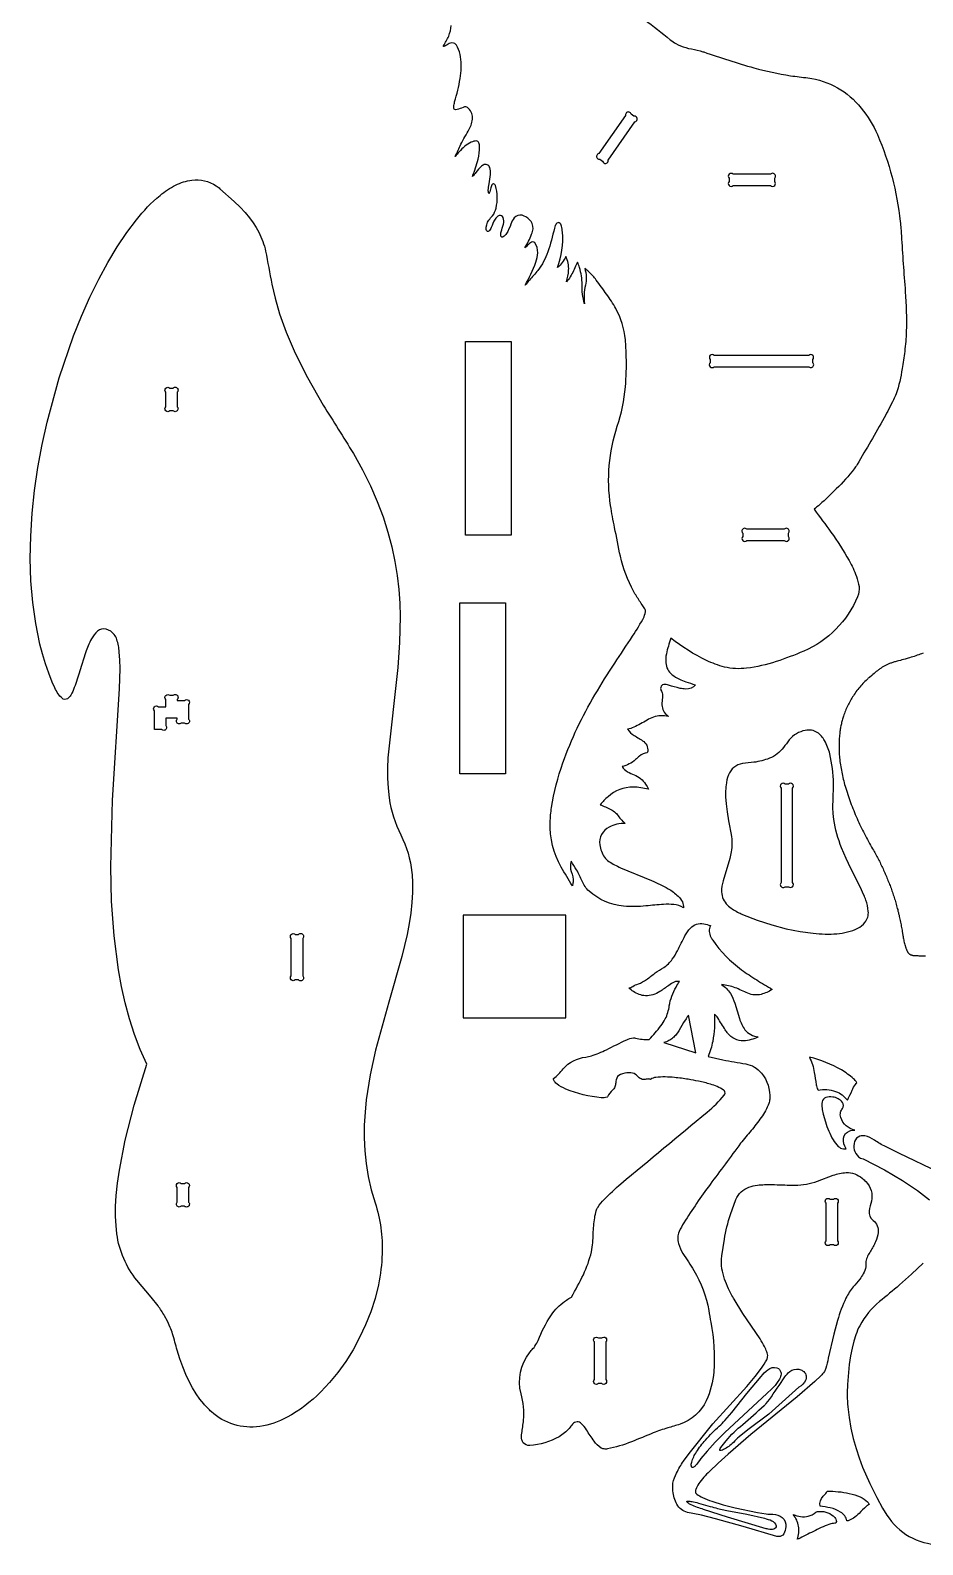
# Model space of a CAD drawing. Extents: x -2280 to 407, y -1036 to 1477.
# Drawn here: x -2280 to -1341, y -1036 to 558 of the extents above; entities that cross this region are included whole.
import ezdxf

# ---------------------------------------------------------------- set-up
doc = ezdxf.new("R2010")
doc.units = 0
doc.header["$MEASUREMENT"] = 0
doc.layers.get('0').update_dxf_attribs({"linetype": 'CONTINUOUS'})

msp = doc.modelspace()

# ---------------------------------------------------------------- linework, layer by layer
for points in [[(-1633.5, 569, -0.01128), (-1606.5, 548, 0.017062), (-1600.7, 543.9, 0.072049), (-1590.3, 539.7), (-1587.3, 538.9, -0.01154), (-1575.2, 536.2, -0.018161), (-1571.2, 535.1, 0.016245), (-1518.6, 518.4, 0.026713), (-1480, 510.1, 0.00602), (-1461.8, 507.8, -0.194929), (-1405.8, 476.1, -0.065662), (-1388.6, 448.1, -0.076089), (-1364.7, 356.6, -0.010793), (-1363.4, 341.8, 0.004744), (-1359.3, 282.8, -0.024747), (-1358.3, 240.9, -0.020341), (-1359.9, 219.9, -0.006469), (-1362.7, 201.8, -0.054595), (-1369, 175.2, -0.023475), (-1371.6, 169.1, -0.003522), (-1381.4, 150.1, -0.006452), (-1410.1, 100.8, -0.028451), (-1413.1, 96.2, -0.035399), (-1431.9, 75.3, -0.014833), (-1449.2, 58.8, -0.01448), (-1455.3, 53.8, -0.005387), (-1437.5, 29.7, -0.027357), (-1418.5, -0.1, -0.036168), (-1410.7, -16.8, -0.047841), (-1408, -27.6, -0.133467), (-1409.5, -38.2, -0.195065), (-1466.2, -95.6, -0.018121), (-1495, -106.5, -0.046553), (-1526.3, -113.5, -0.084877), (-1549.5, -112.3, -0.046468), (-1568.5, -105.2, -0.057491), (-1605.8, -81.9, 0.040272), (-1610.7, -98.5, 0.059723), (-1611.3, -107.9, 0.204024), (-1604.7, -120.3, 0.066166), (-1596.9, -125, 0.023647), (-1590.3, -127.7, 0.004179), (-1580.1, -131, -0.221576), (-1590.3, -135.4, -0.049112), (-1596.3, -134.7, -0.022024), (-1608.4, -131.3, 0.07677), (-1613.4, -130.6, 0.368768), (-1616.6, -133.7, 0.167601), (-1615.9, -137.7, -0.142778), (-1614.7, -144.1), (-1615.3, -150.5, 0.226834), (-1610.7, -162.2, 0.029904), (-1608.5, -164.2, 0.120362), (-1624.3, -164.9, 0.054248), (-1630.9, -168, -0.037779), (-1644.9, -175.6, -0.03573), (-1651.4, -177.8, 0.108884), (-1644.5, -184.3, -0.023328), (-1634.4, -190.7, -0.304075), (-1630.7, -202.6, 0.172257), (-1639.1, -206, 0.015624), (-1643, -209.7, -0.126166), (-1657.3, -217, 0.159924), (-1644.5, -225.7, -0.169479), (-1632.6, -235.4, -0.028036), (-1629.6, -240.8, 0.054025), (-1645.6, -238.6, 0.187631), (-1672, -248.7, 0.035356), (-1680.3, -257.1, -0.026894), (-1669, -262.2, -0.12622), (-1660.6, -269.9, 0.023604), (-1656.4, -274.7, 0.028182), (-1654, -276.9, 0.121417), (-1670.9, -280.6, 0.316562), (-1680.7, -299.4, 0.113865), (-1675.8, -312.4, 0.104774), (-1671.1, -316.8, 0.048376), (-1658.9, -323.4), (-1626.2, -336.9, -0.026788), (-1608.7, -345.5, -0.056321), (-1598.3, -353.3, -0.091364), (-1593.8, -359.5, -0.117983), (-1592.8, -365.7, 0.113696), (-1602.9, -362.2, 0.038488), (-1613.6, -362, 0.010595), (-1632.1, -363.7, -0.045665), (-1655.6, -363.9, -0.160313), (-1692, -348.1, -0.107795), (-1699.3, -337.7, 0.018382), (-1705.1, -325.7, 0.010595), (-1710.8, -316.6, 0.14993), (-1710.8, -327.6, -0.142811), (-1708.8, -338.6, -0.043536), (-1709.5, -342.6, -0.009166), (-1721.3, -322.8, -0.136722), (-1732.9, -275.6, -0.034985), (-1731.4, -260.1, -0.047572), (-1719.5, -213, -0.049129), (-1685.8, -141.6, -0.013002), (-1665, -108.2, -0.001707), (-1646.2, -79.8, 0.028813), (-1634.2, -59.5, 0.117585), (-1632.7, -52.3, 0.068926), (-1635.4, -47.9, -0.004271), (-1642.1, -37.6, -0.014171), (-1645.2, -32.4, -0.067835), (-1659, 4.3, -0.007492), (-1665.1, 34.7, -0.011616), (-1669.4, 57.6, -0.116005), (-1662.4, 141.1, 0.058729), (-1653.8, 182.6, 0.034588), (-1652.9, 214.4, 0.017223), (-1653.7, 232.3, 0.101289), (-1663.9, 265, 0.039687), (-1673.6, 280.1, 0.002555), (-1684.4, 295.1, 0.046825), (-1692.1, 303.8, 0.03239), (-1696.6, 307.2, -0.141383), (-1695.8, 289.6, 0.095027), (-1696.7, 270.1, -0.080435), (-1699.3, 290.3, 0.080215), (-1702.1, 308.2, 0.016458), (-1704.1, 313.9, 0.060426), (-1705.6, 311.2, -0.049165), (-1711.8, 298.5, -0.038745), (-1715.7, 293.2, 0.052805), (-1713.5, 305.3, 0.133268), (-1716.4, 319.8, -0.100181), (-1725.2, 308.1, 0.112683), (-1720, 345.6, 0.025479), (-1721, 351.8, 0.199166), (-1723.4, 355.4, 0.239362), (-1724.9, 355.4, 0.162909), (-1727.6, 352.3, 0.046713), (-1728.5, 349.5, -0.027488), (-1735.3, 324.7, -0.084717), (-1745.9, 305.2, -0.01214), (-1754.8, 294.9, 0.013043), (-1759.4, 289.5, 0.043966), (-1747.9, 313.8, 0.067499), (-1746, 323.8, 0.147675), (-1748.9, 334.2, 0.276984), (-1751.3, 335.3, 0.14629), (-1755.7, 332.6, -0.047142), (-1759.6, 329, 0.054033), (-1752.4, 343.2, 0.049008), (-1750.9, 349.1, 0.243874), (-1754.9, 358.8, 0.122491), (-1762.4, 363.2, 0.284407), (-1770.8, 360.4, 0.094414), (-1774.2, 354, -0.063711), (-1779, 343.9, -0.08538), (-1782.3, 340.6, -0.528978), (-1784.8, 341.4, -0.127217), (-1784.6, 345.8, 0.013968), (-1782.1, 353.8, 0.139277), (-1782.3, 360.8, 0.379421), (-1786.6, 362.9, 0.144681), (-1790.9, 359, 0.046032), (-1794.9, 350.3, -0.116081), (-1797.5, 346.4, -0.458736), (-1799.6, 346.7, -0.154243), (-1800.2, 348.1, -0.169345), (-1797.4, 358.1, -0.029638), (-1793.6, 362.6, 0.105602), (-1789.9, 370.8, 0.131829), (-1790.4, 394.4, 0.196275), (-1792.5, 396.5, 0.314844), (-1793.5, 396.1, 0.099362), (-1795.4, 392, -0.020501), (-1797, 386.6, -0.135581), (-1797.5, 386.1, -0.094612), (-1798, 389.7, -0.032815), (-1797.1, 396.2, 0.013265), (-1795.7, 406.2, 0.10414), (-1796.5, 413.6, 0.461234), (-1803.4, 416.1, 0.069383), (-1805, 415, 0.0462), (-1811.1, 408.3, -0.010825), (-1814.6, 404.1, 0.028618), (-1808.8, 422.3, 0.061215), (-1807.2, 435.6, 0.096451), (-1808, 439.3, 0.077242), (-1809, 440.8, 0.145762), (-1810.4, 441.4, 0.125517), (-1816, 440.1, 0.097963), (-1828.8, 430, 0.020473), (-1832.7, 425.2, -0.008383), (-1826.9, 438, -0.008378), (-1818.1, 453.8, 0.123306), (-1814.6, 465.9, 0.248359), (-1820, 476.5, 0.180514), (-1823.2, 477.3, 0.104371), (-1824.5, 476.7, -0.014831), (-1830.9, 474.4, -0.133821), (-1833.3, 474.5, -0.214295), (-1834.2, 475.6, -0.096233), (-1834.4, 477.3, -0.037845), (-1833.4, 482.7, 0.033358), (-1827.6, 507.1, 0.066497), (-1827.1, 529.9, 0.080817), (-1830.4, 540.3, 0.050035), (-1832.1, 542.9, 0.284757), (-1837.8, 544.3, 0.056058), (-1840.3, 543.3, 0.006873), (-1844.8, 540.7, -0.371157), (-1845.1, 540.8, -0.203127), (-1845, 541.5, 0.027111), (-1839.7, 551.8, 0.082729), (-1837, 562.9, 0.129258)], [(-1324.4, -643.7), (-1365.4, -624.2), (-1380.1, -617, -0.045664), (-1391.7, -610.1, 0.088584), (-1401.7, -605.7, 0.119592), (-1407.2, -606, 0.23556), (-1412.7, -611.7, 0.287763), (-1408.6, -627.6, 0.136483), (-1403.7, -630), (-1381.1, -641.4), (-1362.1, -652.5), (-1346.4, -663.1), (-1333.8, -672.9)], [(-1340.5, -739.6), (-1352.6, -751.3), (-1365.3, -762.6, -0.004482), (-1386.3, -780.1, 0.104118), (-1407.2, -805.5, 0.036181), (-1411.3, -815.2), (-1413.4, -821.8), (-1415.2, -829.1), (-1416.8, -837.2), (-1418.2, -846.3), (-1420.1, -867.4, 0.036692), (-1419.9, -890.7), (-1418.5, -902.1), (-1416.6, -913.3), (-1414.1, -924.2), (-1411.1, -934.7), (-1407.8, -944.7), (-1404.2, -954.3), (-1396.7, -971.7), (-1389.4, -986.2), (-1383.2, -997.4), (-1378.7, -1004.7, 0.253648), (-1323.5, -1035.9, 0.076419)]]:
    msp.add_lwpolyline(points, format="xyb")
for points in [[(-1653.6, 468.4), (-1681.6, 428.1, 1), (-1680.6, 422.2), (-1677.7, 420.2, 1), (-1671.8, 421.3), (-1643.8, 461.6, 1), (-1644.8, 467.5), (-1647.7, 469.5, 1)], [(-1917.1, -676, -0.089177), (-1909.7, -729.7, -0.044698), (-1913.7, -762.4), (-1917.2, -776.7), (-1921.7, -790.9), (-1927.1, -804.6), (-1933.4, -818), (-1940.3, -830.8), (-1948, -843), (-1956.3, -854.6), (-1965, -865.3), (-1974.3, -875.2, -0.075071), (-2009.8, -901.9, -0.081965), (-2038.4, -911.5, -0.225067), (-2089.4, -896, -0.035881), (-2097.4, -887.8), (-2101.4, -882.7), (-2105.4, -877.1), (-2109.2, -870.9), (-2112.8, -864.1), (-2116.2, -856.8), (-2119.5, -848.9), (-2122.5, -840.4), (-2125.4, -831.3, 0.007965), (-2130.2, -814.1, 0.017613), (-2132.7, -807.2), (-2135.6, -800.8), (-2138.7, -795, 0.027289), (-2145.5, -784.6), (-2152.8, -775.3), (-2167.7, -757.6, -0.138286), (-2188.8, -708.9), (-2189.7, -700.1), (-2190.2, -690.4), (-2190.1, -679.9), (-2189.4, -668.3), (-2188.1, -655.6), (-2186.1, -641.8), (-2179.9, -610.3), (-2170.5, -573.4), (-2157.4, -530.2), (-2164.3, -514.9), (-2170.3, -498.9), (-2175.6, -482.5), (-2180.1, -465.6), (-2183.9, -448.4), (-2187.1, -430.8), (-2191.7, -395.1), (-2194.3, -358.8), (-2195.1, -322.6), (-2193.4, -252.5), (-2186, -135.3), (-2185.5, -113.8), (-2185.7, -104.6), (-2186.3, -96.5, 0.054642), (-2188.8, -83.3, 0.068887), (-2191.5, -78.1, 0.151918), (-2199.9, -72.4, 0.242227), (-2209.2, -74.6, 0.09036), (-2215.5, -82.7, 0.042645), (-2221.8, -97.2), (-2227.9, -116.4, -0.017936), (-2233.6, -133.8, -0.039817), (-2237.3, -141.7, -0.104613), (-2240.9, -145.6, -0.324546), (-2246.4, -145.1, -0.090204), (-2250.5, -140.6, -0.03308), (-2254.1, -134.1), (-2256.7, -128.3), (-2260.5, -118.6), (-2263.9, -108.7), (-2267, -98.4), (-2269.8, -88), (-2274.2, -66.5), (-2277.3, -44.3), (-2279.2, -21.4), (-2279.9, 1.9), (-2279.4, 25.6), (-2277.9, 49.6), (-2275.3, 73.7), (-2271.8, 97.8), (-2267.4, 121.8), (-2262.2, 145.6), (-2249.6, 192), (-2234.4, 236.2), (-2226, 257), (-2217.1, 277), (-2207.9, 295.9), (-2198.3, 313.6), (-2188.5, 330), (-2178.4, 345.1), (-2168.2, 358.5, -0.051933), (-2143.4, 384.1, -0.050495), (-2127, 394.9, -0.079989), (-2109.9, 400.3, -0.179391), (-2084.4, 394.2, -0.030736), (-2080.3, 391.2), (-2065.4, 377.9), (-2059.2, 371.9), (-2053.9, 366.2), (-2049.4, 360.7), (-2045.5, 355.4), (-2042.2, 350.3), (-2039.4, 345.3, -0.05989), (-2032.3, 325.5, -0.001284), (-2025.8, 290.7), (-2022.4, 276.1), (-2017.6, 259.5), (-2010.6, 240.2), (-2001.1, 218.1), (-1988.3, 192.6), (-1971.7, 163.5, -0.001794), (-1940, 112.6), (-1930.4, 95.4), (-1922, 78.5), (-1914.8, 61.9), (-1908.7, 45.7), (-1903.7, 29.8), (-1899.6, 14.2), (-1896.4, -1.1), (-1893.9, -16), (-1892.2, -30.7), (-1891.2, -45.1), (-1890.7, -59.2), (-1891.3, -86.5), (-1893.2, -112.8), (-1903.8, -207.8), (-1904.1, -218.6), (-1904.1, -229.3), (-1903.5, -239.7), (-1902.3, -249.9, 0.083188), (-1890, -289, -0.08967), (-1878.5, -328.4, -0.018402), (-1877.8, -338.8), (-1877.7, -349.4), (-1878.4, -360.2), (-1879.6, -371.2), (-1881.3, -382.3), (-1883.5, -393.6), (-1889.1, -416.8), (-1902.8, -465), (-1916.6, -515.4), (-1922.3, -541.3), (-1926.4, -567.6), (-1927.7, -580.9), (-1928.5, -594.3), (-1928.5, -607.8), (-1927.9, -621.3), (-1926.5, -634.9), (-1924.3, -648.5), (-1921.2, -662.3)], [(-1540.5, 394.5), (-1501, 394.5, 1), (-1496.7, 398.8), (-1496.7, 402.3, 1), (-1501, 406.5), (-1540.5, 406.5, 1), (-1544.7, 402.3), (-1544.7, 398.8, 1)], [(-1564.6, 211.6), (-1564.6, 208.1, 1), (-1560.3, 203.8), (-1460.8, 203.8, 1), (-1456.6, 208.1), (-1456.6, 211.6, 1), (-1460.8, 215.8), (-1560.3, 215.8, 1)], [(-2125.3, 177.1), (-2125.3, 161.6, -1), (-2129.6, 157.4), (-2133.1, 157.4, -1), (-2137.3, 161.6), (-2137.3, 177.1, -1), (-2133.1, 181.4), (-2129.6, 181.4, -1)], [(-1526.1, 20.9), (-1486.6, 20.9, 1), (-1482.3, 25.1), (-1482.3, 28.6, 1), (-1486.6, 32.9), (-1526.1, 32.9, 1), (-1530.3, 28.6), (-1530.3, 25.1, 1)], [(-2137.3, -166), (-2137.3, -173.8, -1), (-2141.6, -178), (-2149.3, -178), (-2149.3, -158.3, -1), (-2145.1, -154), (-2137.3, -154), (-2137.3, -146.3, -1), (-2133.1, -142), (-2129.6, -142, -1), (-2125.3, -146.3), (-2125.3, -147.3), (-2117.6, -147.3, -1), (-2113.3, -151.5), (-2113.3, -167, -1), (-2117.6, -171.3), (-2121.1, -171.3, -1), (-2125.3, -167), (-2125.3, -166)], [(-1464.5, -179, 0.184786), (-1481.4, -188.9, 0.011262), (-1487.4, -197, -0.136433), (-1502.3, -208.3, -0.06075), (-1518.5, -212.5, -0.002184), (-1530.6, -213.9, 0.268235), (-1545.3, -225.7, 0.072196), (-1547.9, -236.6, 0.020413), (-1548.3, -242.3), (-1548.3, -248.8), (-1547.7, -256.3), (-1546.7, -264.7), (-1545.2, -274.1, -0.008958), (-1542.4, -288.5, -0.07392), (-1542.5, -306.9, -0.02065), (-1543.8, -313.6), (-1550.9, -337.1, 0.078559), (-1552.6, -349, 0.192808), (-1546.4, -362.7, 0.075293), (-1535.7, -370.1, 0.019184), (-1530.5, -372.6), (-1515.2, -378.7), (-1499.8, -383.7), (-1484.5, -387.7), (-1469.9, -390.6), (-1456.1, -392.4, 0.044516), (-1431.2, -393, 0.088796), (-1409.4, -387.2, 0.107005), (-1401.7, -381.1, 0.18863), (-1398.2, -369.2, 0.071915), (-1400.8, -357.5, 0.017445), (-1402.8, -352.2), (-1406.8, -343.5), (-1416.5, -324.1), (-1421.6, -313.6), (-1426.3, -302.5, -0.059156), (-1434.6, -272.6), (-1435.3, -266.3), (-1435.5, -259.9), (-1435.5, -256.7, 0.016781), (-1434.9, -234.8, 0.054484), (-1438.7, -203.7, 0.057389), (-1444.2, -189.6, 0.122294), (-1451.9, -181.1, 0.205522)], [(-1489.9, -239.6), (-1489.9, -339.1, 1), (-1485.7, -343.4), (-1482.2, -343.4, 1), (-1477.9, -339.1), (-1477.9, -239.6, 1), (-1482.2, -235.4), (-1485.7, -235.4, 1)], [(-1628.8, -504.2, 0.0325), (-1616.5, -489.9, 0.031908), (-1611.8, -482.6, 0.083001), (-1607.6, -468.9, -0.090768), (-1600.5, -449, -0.010663), (-1597, -443.3, 0.186701), (-1602.3, -443.8, 0.059641), (-1608.1, -447.3, -0.013769), (-1617.5, -453.8, -0.147476), (-1632.7, -458.2, -0.135577), (-1645.2, -453.9, -0.04776), (-1650.2, -450, 0.105848), (-1646, -448.4, -0.078669), (-1640.1, -445.8, 0.064526), (-1631.5, -441.1, 0.006824), (-1622.4, -434.2, -0.03046), (-1613.4, -428.5, 0.090587), (-1604.4, -419.7, 0.036873), (-1599, -410.9, -0.005942), (-1591.1, -395, -0.061372), (-1585.4, -387, -0.249267), (-1571.3, -382.4, -0.059336), (-1564.3, -384.4, 0.240993), (-1563.9, -396.4, 0.035307), (-1561.9, -399.7, 0.083912), (-1531.5, -430.8, 0.019213), (-1515.6, -441.6, 0.007218), (-1499.2, -451.6, -0.073513), (-1511.1, -456.8, -0.160303), (-1524.9, -455.6, 0.016203), (-1538.4, -449.7, 0.061135), (-1552.5, -446.5, -0.120618), (-1543.3, -455.8, -0.05811), (-1538.6, -466.1), (-1533.7, -482.3, 0.08646), (-1528, -493.9, 0.205504), (-1514, -501.5, -0.102127), (-1529.4, -505.7, -0.235379), (-1546.2, -497.6, -0.029493), (-1548.7, -494.1, 0.006394), (-1556.6, -481.5, 0.055007), (-1560, -477.7, -0.053193), (-1561.9, -506.2, -0.053835), (-1566.7, -522), (-1551.1, -525.6, 0.011785), (-1527.2, -529.9, -0.183663), (-1510.7, -539.6, -0.193542), (-1501.9, -567, -0.057412), (-1502.9, -571.5, -0.065972), (-1510.9, -586.5, -0.026135), (-1521.6, -600.1, 0.014725), (-1532.6, -613.5, -0.003015), (-1564.7, -656.8, 0.017387), (-1592.2, -697.1, 0.029929), (-1597.2, -706.4, 0.177436), (-1597.9, -719, 0.063398), (-1593.2, -729.5, -0.002923), (-1581.9, -747.3, -0.092151), (-1566.1, -789.5, -0.012356), (-1564, -801.9, -0.066533), (-1560.8, -853.9, -0.087066), (-1568.7, -884.4, -0.206426), (-1596.3, -909.1, -0.013908), (-1609.3, -913, 0.018062), (-1624.4, -918.3, 0.001258), (-1647.4, -927.7, -0.044483), (-1672.6, -935.2, -0.100505), (-1677.4, -935, -0.064276), (-1679.2, -934.2, -0.100724), (-1686.8, -926.9, -0.01184), (-1694.7, -915.1, 0.050894), (-1699.9, -908.6, 0.456846), (-1709.3, -909, 0.015156), (-1712.8, -913.5, -0.082554), (-1723.6, -922.3, -0.119058), (-1754.4, -931.6, -0.213104), (-1761.2, -928.7, -0.118388), (-1762.7, -925.6, -0.102458), (-1762.8, -918.7, 0.011231), (-1760.9, -904.9, 0.09438), (-1763.6, -877, -0.231701), (-1754.6, -833.9, -0.024524), (-1751, -829.6, 0.076458), (-1744, -817.7, -0.066482), (-1730.1, -792, -0.078734), (-1715.8, -778.5, -0.030037), (-1710.4, -775.3, 0.010342), (-1698, -751.8, 0.053653), (-1689.5, -727.6, 0.055335), (-1687.7, -708.6, -0.030321), (-1686.1, -692, -0.022027), (-1684.5, -684.4, -0.082411), (-1682.9, -680.9, -0.045047), (-1676, -672.6, -0.026866), (-1658.5, -656.1, -0.001439), (-1567.8, -580.7, 0.043849), (-1549.7, -563, 0.296254), (-1549.5, -558.3, 0.098715), (-1550.5, -557.4, 0.076254), (-1564.3, -551.3, 0.025977), (-1576.8, -548.2, 0.007382), (-1587.6, -546.1, 0.00546), (-1602.1, -544.2, 0.048038), (-1621.6, -544.1, 0.104733), (-1627.4, -546.2, 0.135192), (-1630.7, -545.9, -0.060597), (-1635.1, -546.4, -0.14363), (-1639.3, -544.6, 0.028602), (-1643.2, -541.1, 0.182293), (-1649.8, -539.2, 0.086261), (-1659, -541.2, 0.244605), (-1663.5, -546.6, 0.02538), (-1663.8, -549.7, 0.018589), (-1664.8, -554, -0.120565), (-1665.9, -556, 0.050217), (-1671.5, -562.5, 0.038811), (-1673, -565.1, -0.083061), (-1679.2, -565.5, -0.077299), (-1716.3, -556.4, -0.047344), (-1726, -551, -0.136154), (-1729.1, -547.2, -0.075721), (-1729.5, -545.4, 0.054625), (-1719.2, -535.2, -0.199057), (-1695.3, -522.8, 0.043805), (-1689.6, -521.5, 0.039331), (-1673.8, -515, -0.002529), (-1652.4, -504.5, -0.087864), (-1645.4, -502.4, -0.069279), (-1643.1, -502.7, 0.070998)], [(-1993.3, -397.8), (-1993.3, -437.3, -1), (-1997.6, -441.6), (-2001.1, -441.6, -1), (-2005.3, -437.3), (-2005.3, -397.8, -1), (-2001.1, -393.6), (-1997.6, -393.6, -1)], [(-1420.2, -568.1, 0.01801), (-1415.2, -557.6, -0.051539), (-1411.8, -551.5, -0.026735), (-1410.4, -549.7, 0.080749), (-1413.9, -545.5, 0.053021), (-1426.5, -536.3, 0.077448), (-1460.1, -522.9, -0.072772), (-1455, -538.9, -0.005441), (-1453.1, -551.8, 0.087259), (-1451.4, -557), (-1451.1, -557.5, -0.137519), (-1432.6, -559, -0.15079)], [(-1412.3, -599.5, -0.282001), (-1427.2, -586.5, -0.12103), (-1427.4, -580.7, -0.123318), (-1425.3, -577, 0.312832), (-1425.5, -570.5, 0.217991), (-1435.7, -564.8, 0.11224), (-1443, -565.4, 0.247672), (-1446.8, -569.8, 0.124262), (-1446.9, -576.4, 0.0196), (-1445.6, -582.8), (-1443.3, -590.9, 0.055723), (-1435.2, -609.9, 0.064573), (-1429.9, -616.7, 0.14634), (-1424.4, -619.4, 0.099414), (-1421.5, -619.2, -0.169235), (-1424.3, -608.1, -0.294337), (-1417.8, -600.5, -0.073755)], [(-1400.8, -653.8, -0.26586), (-1395, -674.3, 0.021311), (-1397.3, -684.6, 0.276009), (-1393.2, -694.6, -0.268486), (-1387.8, -707.4, -0.082861), (-1390.6, -717.2, -0.019192), (-1393.1, -722.1, 0.008686), (-1398.9, -732.2, 0.104561), (-1400.7, -737.9), (-1400.8, -743.4, -0.106819), (-1403.5, -751, -0.034856), (-1407.2, -756.4, -0.015525), (-1414.2, -764.7, 0.059391), (-1421.7, -776.4, 0.04266), (-1430.6, -799.9), (-1434.5, -814.3), (-1440.3, -839.8, -0.010288), (-1442.8, -850.2, -0.082526), (-1444.4, -853.8, -0.029834), (-1448.2, -858.1), (-1454.6, -864.3), (-1473.1, -880.2), (-1521.7, -920.1), (-1545.6, -940.5), (-1556.2, -950), (-1565.3, -958.8, 0.037445), (-1576.6, -971.7, 0.061172), (-1579.8, -977.7, 0.165611), (-1579.9, -981.4, 0.158846), (-1578.7, -982.7, 0.050206), (-1572.5, -986.3, 0.026484), (-1562.7, -990.3), (-1550.9, -994), (-1538.3, -997.3), (-1514.7, -1002.2), (-1505.8, -1003.5, 0.031496), (-1498.6, -1003.9, -0.162627), (-1488.7, -1007.4, -0.261042), (-1484.9, -1017.1, -0.112378), (-1487.2, -1024.6, -0.248674), (-1492.3, -1027.4, -0.036552), (-1494.3, -1027.2), (-1529.7, -1016.7), (-1558.9, -1008.6), (-1573.7, -1004.9, 0.001801), (-1588.4, -1001.9, -0.215188), (-1599.6, -993.4, -0.103153), (-1603.7, -979.4, -0.040966), (-1603.9, -971.2, -0.061143), (-1599.9, -960.5, -0.039172), (-1592.6, -948.1), (-1586.8, -940.1), (-1561.7, -908.6), (-1525.9, -869.3), (-1517.4, -859.1), (-1510.5, -850, 0.035774), (-1505.1, -841.4, 0.059969), (-1504.1, -838.4, 0.112814), (-1505, -832.8, 0.03101), (-1507.3, -827.5, 0.018847), (-1512.1, -819.4), (-1530.1, -792.7), (-1539.4, -777.7, -0.013219), (-1545.2, -766.7, -0.064033), (-1552.2, -745.5, -0.074102), (-1552.4, -732.1), (-1549.6, -714.5, -0.040438), (-1543.2, -688.5), (-1537.5, -672.8, -0.225323), (-1523.8, -659.7, -0.054648), (-1514.9, -657.6, -0.024885), (-1507.4, -657), (-1496.9, -657, 0.010942), (-1475.4, -657.5, 0.086071), (-1451.7, -653.4), (-1435.1, -647.2, -0.074679), (-1421.5, -644.3, -0.184506), (-1404.6, -650.3, -0.032863)], [(-2113.3, -659.9), (-2113.3, -675.5, -1), (-2117.6, -679.7), (-2121.1, -679.7, -1), (-2125.3, -675.5), (-2125.3, -659.9, -1), (-2121.1, -655.7), (-2117.6, -655.7, -1)], [(-1430.7, -676.6), (-1430.7, -716.1, -1), (-1434.9, -720.3), (-1438.5, -720.3, -1), (-1442.7, -716.1), (-1442.7, -676.6, -1), (-1438.5, -672.3), (-1434.9, -672.3, -1)], [(-1682.2, -818.4), (-1678.7, -818.4, -1), (-1674.4, -822.6), (-1674.4, -862.1, -1), (-1678.7, -866.4), (-1682.2, -866.4, -1), (-1686.4, -862.1), (-1686.4, -822.6, -1)], [(-1490.2, -854.4, -0.16096), (-1490.5, -858.8, -0.07264), (-1493.3, -864.2, -0.045492), (-1499.8, -872), (-1504.9, -876.8), (-1549.3, -917.9), (-1559.3, -928), (-1567.8, -937.4), (-1574.5, -945.4, -0.010041), (-1580.2, -953, -0.153618), (-1582.8, -954.7, -0.206313), (-1583.9, -954.4, -0.206313), (-1584.4, -953.4, -0.119733), (-1584, -949.2, -0.073306), (-1579, -938.3, -0.041079), (-1569.5, -925.8, -0.034169), (-1555, -911.2, 0.028633), (-1549, -905.1), (-1541.8, -896.7), (-1525.9, -876.8), (-1511, -858.8, -0.032819), (-1504, -851.8, -0.244331), (-1494.3, -849.7, -0.245304)], [(-1467.4, -852.8, -0.381833), (-1464.1, -862.5, -0.158879), (-1471.2, -870.2), (-1503, -898.5), (-1525.1, -915.1), (-1534.2, -922.5, 0.038485), (-1540.2, -928.3, -0.080643), (-1550.5, -935.9, -0.020855), (-1553, -936.9, -0.126077), (-1554.1, -936.9, -0.20955), (-1554.5, -936.5, -0.20955), (-1554.4, -935.9, -0.069874), (-1553.3, -933.8, -0.035749), (-1547.8, -926.5, -0.047537), (-1530.3, -909.5, 0.001155), (-1507.7, -889.5, 0.02813), (-1505.6, -887.3), (-1502.3, -883.1, 0.005555), (-1486, -859.4, -0.086032), (-1480.9, -853.7, -0.202627), (-1471.3, -851.3, -0.093138)], [(-1449, -995.4, -0.220118), (-1445.8, -985, 0.028576), (-1442.2, -980.9, 0.036621), (-1441.5, -979.7, -0.055541), (-1418.3, -981.9, -0.046562), (-1406.6, -985.6, -0.10141), (-1399, -991, -0.057996), (-1397.3, -993.5, 0.050463), (-1400.4, -995.8, 0.011031), (-1407.9, -1003, -0.03254), (-1413.8, -1008, -0.081093), (-1419.5, -1010.7, -0.028526), (-1420.7, -1011, 0.20922), (-1427.3, -1001.6, 0.088731), (-1438.2, -997.3, 0.014887)], [(-1564.6, -995.6, 0.017265), (-1556.7, -997.7), (-1547.2, -999.8), (-1526.1, -1003.9), (-1507.5, -1008.1, -0.036079), (-1499.7, -1010.7, -0.231232), (-1495.2, -1016, -0.400974), (-1497.6, -1019.5, -0.127898), (-1503.4, -1019.7, -0.026877), (-1505.8, -1019.1), (-1546.2, -1007), (-1571.5, -998.9, -0.020228), (-1584.5, -994.1, -0.045493), (-1588, -992, -0.017087), (-1589, -991, -0.248067), (-1589.1, -990.5, -0.248067), (-1588.7, -990.2, -0.14553), (-1588, -990.1, -0.060176), (-1583.7, -990.6, -0.018401), (-1576.8, -992.1)], [(-1477.1, -1004.2, 0.166913), (-1461.4, -1006, 0.119951), (-1453.5, -1001.8, -0.105753), (-1449.6, -1000.9, -0.221222), (-1433.5, -1007.3, -0.189197), (-1431.8, -1011.5, -0.096622), (-1432.2, -1013.4, 0.091601), (-1437.5, -1014.1, 0.036072), (-1445.7, -1017.1, 0.016142), (-1453.9, -1020.9, -0.003768), (-1470, -1029, -0.03583), (-1472.9, -1030.2, 0.139533), (-1471.6, -1016.6, 0.124938)]]:
    msp.add_lwpolyline(points, format="xyb", close=True)
for points in [[(-1821.9, 26.4), (-1821.9, 230.4), (-1773.9, 230.4), (-1773.9, 26.4)], [(-1827.8, -224.6), (-1827.8, -44.6), (-1779.8, -44.6), (-1779.8, -224.6)], [(-1716.6, -373.5), (-1824.6, -373.5), (-1824.6, -481.5), (-1716.6, -481.5)], [(-1613.2, -507.4), (-1579.6, -518.4), (-1587.3, -478.7), (-1588, -479.6), (-1588.7, -480.5), (-1590, -482.4), (-1592.5, -486.5), (-1597.5, -495), (-1598.9, -497.1), (-1600.4, -499), (-1601.2, -500), (-1602, -500.9), (-1602.9, -501.7), (-1603.8, -502.6), (-1604.8, -503.4), (-1605.8, -504.1), (-1606.9, -504.8), (-1608, -505.4), (-1609.2, -506), (-1610.5, -506.6), (-1611.8, -507)]]:
    msp.add_lwpolyline(points, close=True)
msp.add_lwpolyline([(-1340.5, -97.6), (-1342.1, -98.2), (-1343.6, -98.8), (-1345.2, -99.4), (-1346.8, -99.9), (-1348.3, -100.5), (-1349.9, -101), (-1351.5, -101.5), (-1353.1, -102), (-1354.7, -102.5), (-1356.3, -102.9), (-1359.6, -103.9), (-1362.8, -104.8), (-1364.5, -105.3), (-1366.3, -105.7), (-1368, -106.2), (-1369.8, -106.7), (-1370.7, -106.9), (-1371.6, -107.2), (-1372.4, -107.5), (-1373.3, -107.7), (-1374.1, -108), (-1375, -108.3), (-1375.9, -108.6), (-1376.7, -109), (-1377.4, -109.3), (-1378.1, -109.6), (-1378.8, -109.9), (-1379.5, -110.3), (-1380.2, -110.6), (-1380.9, -111), (-1381.6, -111.4), (-1382.2, -111.7), (-1382.9, -112.1), (-1383.5, -112.5), (-1384.2, -113), (-1384.8, -113.4), (-1385.5, -113.8), (-1386.1, -114.3), (-1386.7, -114.7), (-1387.4, -115.2), (-1388, -115.7), (-1388.6, -116.1), (-1389.8, -117.1), (-1391, -118.1), (-1392.2, -119.1), (-1393.4, -120.1), (-1394.6, -121.1), (-1397, -123.1), (-1397.6, -123.6), (-1398.2, -124.1), (-1398.8, -124.7), (-1399.4, -125.2), (-1400.5, -126.3), (-1401.7, -127.4), (-1402.8, -128.6), (-1403.9, -129.7), (-1405, -130.9), (-1406.1, -132.1), (-1407.2, -133.3), (-1408.2, -134.6), (-1409.2, -135.8), (-1410.2, -137.1), (-1411.2, -138.4), (-1412.1, -139.7), (-1413, -141), (-1413.9, -142.4), (-1414.7, -143.6), (-1415.5, -144.9), (-1416.3, -146.1), (-1417.1, -147.4), (-1417.8, -148.7), (-1418.5, -150.1), (-1419.2, -151.4), (-1419.8, -152.7), (-1420.5, -154.1), (-1421.1, -155.4), (-1421.7, -156.8), (-1422.3, -158.2), (-1422.8, -159.6), (-1423.3, -161), (-1423.8, -162.4), (-1424.3, -163.8), (-1424.7, -164.9), (-1425, -166.1), (-1425.4, -167.2), (-1425.7, -168.4), (-1426, -169.5), (-1426.3, -170.7), (-1426.5, -171.9), (-1426.8, -173), (-1427.1, -174.2), (-1427.3, -175.4), (-1427.5, -176.6), (-1427.7, -177.7), (-1427.9, -178.9), (-1428.1, -180.1), (-1428.2, -181.3), (-1428.3, -182.5), (-1428.5, -184), (-1428.6, -185.6), (-1428.7, -187.2), (-1428.8, -188.8), (-1428.9, -190.3), (-1429, -191.9), (-1429, -193.5), (-1429, -195.1), (-1429, -196.6), (-1429, -198.2), (-1429, -199.8), (-1428.9, -201.4), (-1428.8, -202.9), (-1428.7, -204.5), (-1428.6, -206.1), (-1428.4, -207.7), (-1428.2, -209.6), (-1428, -211.5), (-1427.7, -213.3), (-1427.4, -215.2), (-1427.2, -217.1), (-1426.8, -219), (-1426.5, -220.9), (-1426.1, -222.8), (-1425.8, -224.7), (-1425.4, -226.5), (-1425, -228.4), (-1424.5, -230.3), (-1424, -232.1), (-1423.6, -234), (-1423.1, -235.8), (-1422.5, -237.7), (-1421.9, -239.8), (-1421.2, -242), (-1420.5, -244.1), (-1419.8, -246.3), (-1419.1, -248.4), (-1418.4, -250.6), (-1417.6, -252.7), (-1416.9, -254.8), (-1416.1, -256.9), (-1415.3, -259), (-1414.5, -261.1), (-1413.6, -263.2), (-1412.8, -265.3), (-1411.9, -267.4), (-1411, -269.5), (-1410.1, -271.5), (-1409.2, -273.6), (-1408.2, -275.7), (-1407.3, -277.7), (-1406.3, -279.8), (-1405.4, -281.8), (-1404.4, -283.8), (-1403.4, -285.8), (-1402.3, -287.9), (-1401.3, -289.9), (-1400.2, -291.9), (-1399.2, -293.9), (-1398.1, -295.8), (-1397, -297.8), (-1395.9, -299.8), (-1394.8, -301.8), (-1393.7, -303.7), (-1392.9, -305), (-1392.2, -306.3), (-1391.5, -307.6), (-1390.7, -308.9), (-1390, -310.2), (-1389.3, -311.5), (-1388.6, -312.8), (-1388, -314.1), (-1387.3, -315.4), (-1386.6, -316.7), (-1385.9, -318), (-1385.3, -319.3), (-1384.6, -320.7), (-1384, -322), (-1383.4, -323.3), (-1382.7, -324.7), (-1382.1, -326), (-1381.5, -327.3), (-1380.9, -328.7), (-1380.3, -330), (-1379.7, -331.4), (-1379.2, -332.7), (-1378.6, -334.1), (-1378, -335.5), (-1377.5, -336.8), (-1376.9, -338.2), (-1376.4, -339.6), (-1375.9, -341), (-1375.3, -342.3), (-1374.8, -343.7), (-1374.3, -345.1), (-1373.8, -346.5), (-1373.3, -347.9), (-1372.9, -349.3), (-1372.4, -350.7), (-1371.9, -352.1), (-1371.5, -353.5), (-1371, -354.9), (-1370.6, -356.3), (-1370.1, -357.7), (-1369.7, -359.1), (-1369.3, -360.5), (-1368.9, -361.9), (-1368.5, -363.4), (-1368.1, -364.8), (-1367.7, -366.2), (-1367.3, -367.6), (-1367, -369.1), (-1366.6, -370.5), (-1366.3, -371.9), (-1365.9, -373.4), (-1365.6, -374.8), (-1365.3, -376.2), (-1364.9, -377.7), (-1364.6, -379.1), (-1364.3, -380.6), (-1364, -382), (-1363.8, -383.5), (-1363.5, -384.9), (-1363.2, -386.4), (-1363, -387.8), (-1362.7, -389.3), (-1362.5, -390.7), (-1362.2, -392.2), (-1361.8, -394.7), (-1361.6, -395.9), (-1361.4, -397.2), (-1361.2, -398.4), (-1361, -399.7), (-1360.7, -400.9), (-1360.4, -402.1), (-1360.1, -403.3), (-1359.8, -404.5), (-1359.6, -405.1), (-1359.4, -405.7), (-1359.2, -406.3), (-1359, -406.9), (-1358.8, -407.5), (-1358.6, -408.1), (-1358.4, -408.7), (-1358.2, -409.3), (-1357.9, -409.9), (-1357.7, -410.5), (-1357.4, -411), (-1357.2, -411.6), (-1357, -411.8), (-1356.9, -412.1), (-1356.8, -412.3), (-1356.6, -412.5), (-1356.5, -412.7), (-1356.3, -412.9), (-1356.2, -413.1), (-1356, -413.3), (-1355.8, -413.5), (-1355.6, -413.7), (-1355.4, -413.8), (-1355.2, -414), (-1355, -414.2), (-1354.8, -414.3), (-1354.6, -414.5), (-1354.4, -414.6), (-1354.2, -414.7), (-1353.9, -414.8), (-1353.7, -415), (-1353.5, -415.1), (-1353.2, -415.2), (-1353, -415.3), (-1352.7, -415.3), (-1352.5, -415.4), (-1352.2, -415.5), (-1352, -415.5), (-1351.7, -415.6), (-1351.5, -415.6), (-1351.2, -415.7), (-1350.9, -415.7), (-1350.7, -415.7), (-1350.4, -415.7), (-1349.9, -415.7), (-1349.3, -415.7), (-1348.2, -415.8), (-1347.1, -415.9), (-1346, -416), (-1344.9, -416.1), (-1343.8, -416.2), (-1343.2, -416.2), (-1342.7, -416.2), (-1342.1, -416.2), (-1341.6, -416.2), (-1338.2, -416.2)])

doc.saveas('drawing.dxf')
